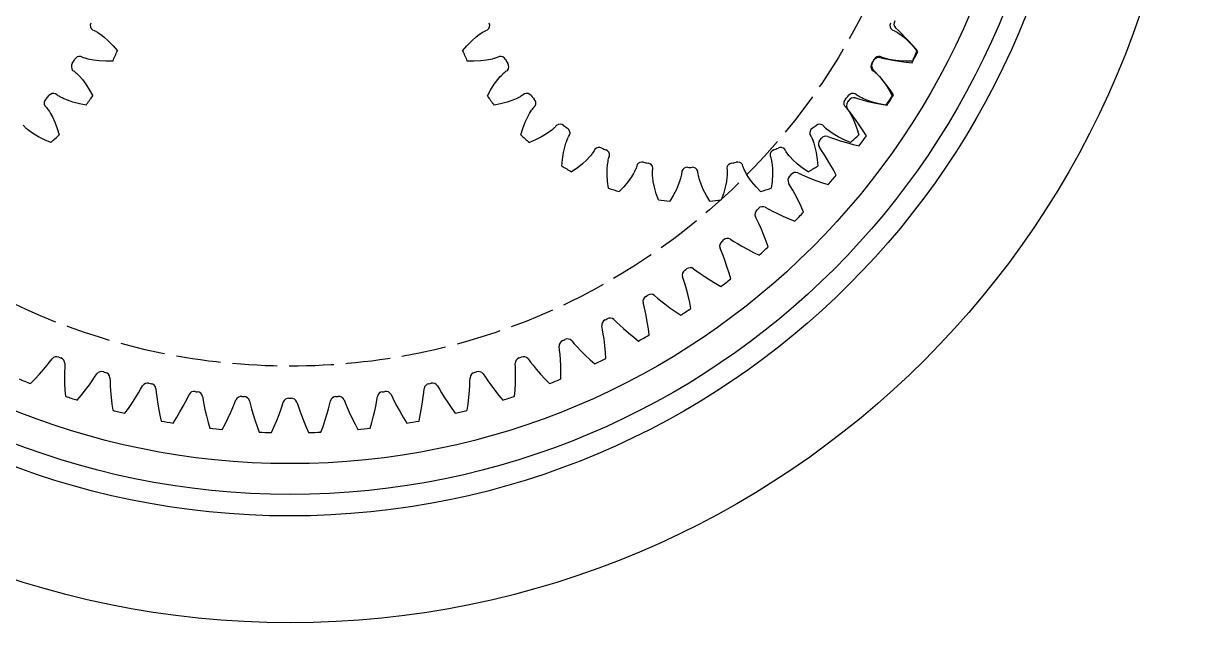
# Model space of a CAD drawing. Extents: x -49 to 4846, y -968 to 1090.
# Drawn here: x 4320.6 to 4547.6, y -967.9 to -851.1 of the extents above; entities that cross this region are included whole.
import ezdxf

# ---------------------------------------------------------------- set-up
doc = ezdxf.new("R2010")
doc.units = 0
doc.linetypes.add('DASHED', pattern=[11.05, 8.7, -2.35])
doc.linetypes.add('DOT', pattern=[2.2, 1.1, -1.1])
doc.layers.get('0').update_dxf_attribs({"linetype": 'CONTINUOUS'})
doc.layers.add('INVISIBLE', color=6, linetype='DOT')

msp = doc.modelspace()

# ---------------------------------------------------------------- linework, layer by layer
at = {"color": 1}
for p, q in [((4334.095788, -852.36122), (4334.422299, -852.483445)), ((4334.422299, -852.483445), (4334.525616, -852.530308)), ((4334.525616, -852.530308), (4334.733431, -852.635494)), ((4334.733431, -852.635494), (4334.742515, -852.640361)), ((4334.742515, -852.640361), (4334.931702, -852.74609)), ((4334.931702, -852.74609), (4335.021195, -852.798794)), ((4335.021195, -852.798794), (4335.126206, -852.862664)), ((4335.126206, -852.862664), (4335.322625, -852.987632)), ((4335.322625, -852.987632), (4335.384915, -853.028687)), ((4335.384915, -853.028687), (4335.715577, -853.257376)), ((4335.715574, -853.257374), (4336.318623, -853.720882)), ((4408.896832, -853.720882), (4409.499879, -853.257376)), ((4409.499879, -853.257375), (4409.762771, -853.074101)), ((4409.762771, -853.074101), (4410.08134, -852.867559)), ((4410.08134, -852.867559), (4410.089247, -852.862665)), ((4410.089247, -852.862665), (4410.283757, -852.746087)), ((4410.283757, -852.746087), (4410.34796, -852.709308)), ((4410.34796, -852.709308), (4410.560415, -852.594375)), ((4410.560415, -852.594375), (4410.716423, -852.51783)), ((4410.716423, -852.51783), (4410.793163, -852.483442)), ((4410.793156, -852.483445), (4411.119667, -852.36122)), ((4489.980361, -852.36122), (4490.306871, -852.483445)), ((4490.306871, -852.483445), (4490.410189, -852.530308)), ((4490.410189, -852.530308), (4490.618004, -852.635494)), ((4490.618004, -852.635494), (4490.627088, -852.640361)), ((4490.627088, -852.640361), (4490.816275, -852.74609)), ((4491.220145, -852.485102), (4490.657768, -851.95672)), ((4490.816275, -852.74609), (4490.905768, -852.798794)), ((4490.905768, -852.798794), (4491.010779, -852.862664)), ((4491.010779, -852.862664), (4491.207197, -852.987632)), ((4491.207197, -852.987632), (4491.269488, -853.028687)), ((4491.809436, -853.061875), (4491.220145, -852.485102)), ((4491.269488, -853.028687), (4491.60015, -853.257376)), ((4491.600146, -853.257374), (4492.203196, -853.720882)), ((4492.486115, -853.753223), (4491.809434, -853.061873)), ((4336.318623, -853.720882), (4337.167435, -854.467415)), ((4337.167435, -854.467415), (4338.118124, -855.434244)), ((4338.118124, -855.434244), (4338.956198, -856.405821)), ((4406.259257, -856.40582), (4407.097331, -855.434244)), ((4407.097331, -855.434244), (4408.04802, -854.467415)), ((4408.04802, -854.467415), (4408.896832, -853.720882)), ((4492.203196, -853.720882), (4493.052008, -854.467415)), ((4493.350816, -854.681981), (4492.486115, -853.753223)), ((4493.052008, -854.467415), (4494.002697, -855.434244)), ((4494.25291, -855.705829), (4493.350816, -854.681981)), ((4494.002697, -855.434244), (4494.840771, -856.405821)), ((4495.015795, -856.616422), (4494.25291, -855.705829)), ((4332.108687, -857.679902), (4331.799378, -857.519042)), ((4332.185585, -857.713918), (4332.10868, -857.679899)), ((4332.346858, -857.778636), (4332.185585, -857.713918)), ((4332.574431, -857.859615), (4332.346858, -857.778636)), ((4332.644723, -857.882717), (4332.574431, -857.859615)), ((4332.861509, -857.949261), (4332.644723, -857.882717)), ((4332.870438, -857.951862), (4332.861509, -857.949261)), ((4333.237092, -858.050402), (4332.870438, -857.951862)), ((4333.549201, -858.123133), (4333.237092, -858.050402)), ((4412.057458, -858.030428), (4411.666252, -858.123134)), ((4412.129649, -858.011608), (4412.057458, -858.030428)), ((4412.353947, -857.94926), (4412.129649, -858.011608)), ((4412.471678, -857.913959), (4412.353947, -857.94926)), ((4412.570728, -857.882719), (4412.471678, -857.913959)), ((4412.77589, -857.812872), (4412.570728, -857.882719)), ((4412.785585, -857.809377), (4412.77589, -857.812872)), ((4413.002809, -857.725324), (4412.785585, -857.809377)), ((4413.106768, -857.679902), (4413.002809, -857.725324)), ((4413.416077, -857.519042), (4413.106768, -857.679902)), ((4487.584169, -857.737308), (4488.3367, -857.908072)), ((4487.99326, -857.679902), (4487.683951, -857.519042)), ((4488.070157, -857.713918), (4487.993253, -857.679899)), ((4488.231431, -857.778636), (4488.070157, -857.713918)), ((4488.459003, -857.859615), (4488.231431, -857.778636)), ((4488.3367, -857.908072), (4489.144394, -858.074089)), ((4488.529296, -857.882717), (4488.459003, -857.859615)), ((4488.746082, -857.949261), (4488.529296, -857.882717)), ((4488.75501, -857.951862), (4488.746082, -857.949261)), ((4489.121665, -858.050402), (4488.75501, -857.951862)), ((4489.433773, -858.123133), (4489.121665, -858.050402)), ((4330.226615, -860.243147), (4330.520579, -860.430586)), ((4334.297171, -858.261138), (4333.549201, -858.123134)), ((4335.419919, -858.392401), (4334.297171, -858.261138)), ((4336.774548, -858.451965), (4335.419919, -858.392401)), ((4338.05735, -858.424664), (4336.774548, -858.451965)), ((4408.440907, -858.451965), (4407.158104, -858.424664)), ((4409.795536, -858.392401), (4408.440907, -858.451965)), ((4410.918284, -858.261138), (4409.795536, -858.392401)), ((4411.666257, -858.123133), (4410.918284, -858.261138)), ((4414.694876, -860.430586), (4414.988839, -860.243147)), ((4486.111188, -860.243147), (4486.405152, -860.430586)), ((4486.774473, -860.613929), (4486.250325, -860.047605)), ((4489.144392, -858.074089), (4490.095946, -858.248485)), ((4490.181743, -858.261138), (4489.433774, -858.123134)), ((4490.095946, -858.248485), (4491.349421, -858.445995)), ((4491.304491, -858.392401), (4490.181743, -858.261138)), ((4492.659121, -858.451965), (4491.304491, -858.392401)), ((4491.349421, -858.445995), (4492.702705, -858.62134)), ((4493.941923, -858.424664), (4492.659121, -858.451965)), ((4492.702705, -858.62134), (4493.884221, -858.744604)), ((4330.520579, -860.430586), (4330.611895, -860.497906)), ((4330.611895, -860.497906), (4330.793299, -860.644001)), ((4330.793299, -860.644001), (4330.801173, -860.65065)), ((4330.801173, -860.65065), (4330.964243, -860.793402)), ((4330.964243, -860.793402), (4331.040823, -860.863562)), ((4331.040823, -860.863562), (4331.13026, -860.947868)), ((4331.13026, -860.947868), (4331.296404, -861.110943)), ((4331.296404, -861.110943), (4331.348798, -861.164052)), ((4331.348798, -861.164052), (4331.624687, -861.456493)), ((4331.624684, -861.45649), (4332.118186, -862.03525)), ((4332.118186, -862.03525), (4332.793237, -862.941947)), ((4412.422218, -862.941947), (4413.097269, -862.03525)), ((4413.097269, -862.03525), (4413.590769, -861.456492)), ((4413.590769, -861.456492), (4413.809811, -861.222564)), ((4413.809811, -861.222564), (4414.078477, -860.954301)), ((4414.078477, -860.954301), (4414.085194, -860.94787)), ((4414.085194, -860.94787), (4414.251215, -860.793399)), ((4414.251215, -860.793399), (4414.306368, -860.744075)), ((4414.306368, -860.744075), (4414.490284, -860.587481)), ((4414.490284, -860.587481), (4414.626968, -860.480173)), ((4414.626968, -860.480173), (4414.694882, -860.430582)), ((4486.405152, -860.430586), (4486.496468, -860.497906)), ((4486.496468, -860.497906), (4486.677872, -860.644001)), ((4486.677872, -860.644001), (4486.685746, -860.65065)), ((4486.685746, -860.65065), (4486.848816, -860.793402)), ((4487.322095, -861.230404), (4486.774473, -860.613929)), ((4486.848816, -860.793402), (4486.925396, -860.863562)), ((4486.925396, -860.863562), (4487.014833, -860.947868)), ((4487.014833, -860.947868), (4487.180977, -861.110943)), ((4487.180977, -861.110943), (4487.233371, -861.164052)), ((4487.233371, -861.164052), (4487.509259, -861.456493)), ((4487.9489, -861.967271), (4487.322094, -861.230402)), ((4487.509257, -861.45649), (4488.002759, -862.03525)), ((4488.746707, -862.954085), (4487.9489, -861.967271)), ((4488.002759, -862.03525), (4488.67781, -862.941947)), ((4327.177121, -865.032461), (4326.908016, -864.810807)), ((4332.793237, -862.941947), (4333.522136, -864.085309)), ((4333.522136, -864.085309), (4334.139894, -865.209899)), ((4411.075561, -865.209898), (4411.693319, -864.085309)), ((4411.693319, -864.085309), (4412.422218, -862.941947)), ((4418.307439, -864.810807), (4418.038334, -865.032461)), ((4483.061694, -865.032461), (4482.792589, -864.810807)), ((4488.67781, -862.941947), (4489.406709, -864.085309)), ((4489.575184, -864.038366), (4488.746707, -862.954085)), ((4489.406709, -864.085309), (4490.024467, -865.209899)), ((4490.272691, -864.999957), (4489.575184, -864.038366)), ((4327.245266, -865.081722), (4327.177115, -865.032456)), ((4327.38956, -865.178556), (4327.245266, -865.081722)), ((4327.595323, -865.305081), (4327.38956, -865.178556)), ((4327.659276, -865.342292), (4327.595323, -865.305081)), ((4327.85749, -865.452454), (4327.659276, -865.342292)), ((4327.865682, -865.456854), (4327.85749, -865.452454)), ((4328.203837, -865.629473), (4327.865682, -865.456854)), ((4328.494003, -865.765506), (4328.203837, -865.629473)), ((4329.196935, -866.056007), (4328.494003, -865.765507)), ((4330.267858, -866.417834), (4329.196935, -866.056007)), ((4331.580501, -866.75774), (4330.267858, -866.417834)), ((4332.840947, -866.997745), (4331.580501, -866.75774)), ((4413.634954, -866.75774), (4412.374507, -866.997745)), ((4414.947597, -866.417834), (4413.634954, -866.75774)), ((4416.01852, -866.056007), (4414.947597, -866.417834)), ((4416.721454, -865.765505), (4416.01852, -866.056007)), ((4417.084833, -865.59349), (4416.72145, -865.765507)), ((4417.151532, -865.560073), (4417.084833, -865.59349)), ((4417.357967, -865.452453), (4417.151532, -865.560073)), ((4417.465785, -865.393446), (4417.357967, -865.452453)), ((4417.556175, -865.342295), (4417.465785, -865.393446)), ((4417.742332, -865.231318), (4417.556175, -865.342295)), ((4417.751089, -865.225884), (4417.742332, -865.231318)), ((4417.946091, -865.098505), (4417.751089, -865.225884)), ((4418.038334, -865.032461), (4417.946091, -865.098505)), ((4482.780979, -865.599708), (4483.519764, -865.82255)), ((4483.129839, -865.081722), (4483.061688, -865.032456)), ((4483.274132, -865.178556), (4483.129839, -865.081722)), ((4483.479895, -865.305081), (4483.274132, -865.178556)), ((4483.543848, -865.342292), (4483.479895, -865.305081)), ((4483.519764, -865.82255), (4484.313911, -866.044505)), ((4483.742062, -865.452454), (4483.543848, -865.342292)), ((4483.750255, -865.456854), (4483.742062, -865.452454)), ((4484.088409, -865.629473), (4483.750255, -865.456854)), ((4484.378576, -865.765506), (4484.088409, -865.629473)), ((4484.313909, -866.044505), (4485.250979, -866.284853)), ((4485.081508, -866.056007), (4484.378576, -865.765507)), ((4486.15243, -866.417834), (4485.081508, -866.056007)), ((4485.250979, -866.284853), (4486.487624, -866.56932)), ((4487.465074, -866.75774), (4486.15243, -866.417834)), ((4486.487624, -866.56932), (4487.82538, -866.838638)), ((4488.725519, -866.997745), (4487.465074, -866.75774)), ((4487.82538, -866.838638), (4488.995419, -867.04402)), ((4324.803249, -867.148388), (4325.051817, -867.39285)), ((4325.051817, -867.39285), (4325.127142, -867.477684)), ((4325.127142, -867.477684), (4325.274207, -867.658303)), ((4325.274207, -867.658303), (4325.280526, -867.666444)), ((4325.280526, -867.666444), (4325.410353, -867.83998)), ((4325.410353, -867.83998), (4325.470672, -867.924529)), ((4325.470672, -867.924529), (4325.540627, -868.025588)), ((4325.540627, -868.025588), (4325.669235, -868.219643)), ((4325.669235, -868.219643), (4325.709442, -868.282484)), ((4325.709442, -868.282484), (4325.9185, -868.625895)), ((4325.918498, -868.625891), (4326.280885, -869.29461)), ((4326.280885, -869.29461), (4326.752671, -870.321844)), ((4418.462784, -870.321844), (4418.93457, -869.29461)), ((4418.93457, -869.29461), (4419.296956, -868.625894)), ((4419.296956, -868.625893), (4419.462575, -868.351536)), ((4419.462575, -868.351536), (4419.669595, -868.033277)), ((4419.669595, -868.033277), (4419.674827, -868.02559)), ((4419.674827, -868.02559), (4419.805105, -867.839977)), ((4419.805105, -867.839977), (4419.848797, -867.780264)), ((4419.848797, -867.780264), (4419.996137, -867.588853)), ((4419.996137, -867.588853), (4420.107524, -867.455472)), ((4420.107524, -867.455472), (4420.163642, -867.392844)), ((4420.163638, -867.39285), (4420.412206, -867.148388)), ((4480.687821, -867.148388), (4480.93639, -867.39285)), ((4480.93639, -867.39285), (4481.011715, -867.477684)), ((4481.011715, -867.477684), (4481.158779, -867.658303)), ((4481.158779, -867.658303), (4481.165099, -867.666444)), ((4481.165099, -867.666444), (4481.294926, -867.83998)), ((4481.772592, -868.412841), (4481.289225, -867.811333)), ((4481.294926, -867.83998), (4481.355245, -867.924529)), ((4481.355245, -867.924529), (4481.425199, -868.025588)), ((4481.425199, -868.025588), (4481.553808, -868.219643)), ((4481.553808, -868.219643), (4481.594014, -868.282484)), ((4481.594014, -868.282484), (4481.803073, -868.625895)), ((4482.275877, -869.066014), (4481.772592, -868.412841)), ((4481.80307, -868.625891), (4482.165457, -869.29461)), ((4482.165457, -869.29461), (4482.637244, -870.321844)), ((4482.849754, -869.84481), (4482.275876, -869.066012)), ((4320.824639, -871.199019), (4320.607499, -870.926258)), ((4320.881052, -871.261371), (4320.824634, -871.199013)), ((4321.00206, -871.38609), (4320.881052, -871.261371)), ((4321.177021, -871.55263), (4321.00206, -871.38609)), ((4321.231839, -871.602325), (4321.177021, -871.55263)), ((4321.402818, -871.75129), (4321.231839, -871.602325)), ((4326.752671, -870.321844), (4327.227924, -871.591767)), ((4327.227924, -871.591767), (4327.598367, -872.820221)), ((4417.617088, -872.82022), (4417.987531, -871.591767)), ((4417.987531, -871.591767), (4418.462784, -870.321844)), ((4423.905832, -871.671155), (4423.812639, -871.751289)), ((4423.983612, -871.602328), (4423.905832, -871.671155)), ((4424.142628, -871.455073), (4423.983612, -871.602328)), ((4424.150064, -871.447937), (4424.142628, -871.455073)), ((4424.31432, -871.282798), (4424.150064, -871.447937)), ((4424.390816, -871.199019), (4424.31432, -871.282798)), ((4424.607956, -870.926258), (4424.390816, -871.199019)), ((4476.709211, -871.199019), (4476.492072, -870.926258)), ((4476.765625, -871.261371), (4476.709206, -871.199013)), ((4476.886633, -871.38609), (4476.765625, -871.261371)), ((4477.061593, -871.55263), (4476.886633, -871.38609)), ((4477.116412, -871.602325), (4477.061593, -871.55263)), ((4477.287391, -871.75129), (4477.116412, -871.602325)), ((4482.637244, -870.321844), (4483.112496, -871.591767)), ((4483.576781, -870.884872), (4482.849754, -869.84481)), ((4483.112496, -871.591767), (4483.48294, -872.820221)), ((4484.327604, -872.024304), (4483.576781, -870.884872)), ((4321.409916, -871.757298), (4321.402818, -871.75129)), ((4321.704792, -871.996451), (4321.409916, -871.757298)), ((4321.960335, -872.18984), (4321.704792, -871.996451)), ((4322.587508, -872.620141), (4321.960335, -872.189841)), ((4323.5598, -873.196718), (4322.587508, -872.620141)), ((4324.773088, -873.80211), (4323.5598, -873.196718)), ((4325.956091, -874.298932), (4324.773088, -873.80211)), ((4420.442367, -873.80211), (4419.259363, -874.298933)), ((4421.655655, -873.196718), (4420.442367, -873.80211)), ((4422.627947, -872.620141), (4421.655655, -873.196718)), ((4423.255122, -872.189839), (4422.627947, -872.620141)), ((4423.574796, -871.946032), (4423.255119, -872.189842)), ((4423.63309, -871.899477), (4423.574796, -871.946032)), ((4423.812639, -871.751289), (4423.63309, -871.899477)), ((4426.474009, -874.149448), (4426.610335, -873.795102)), ((4426.610335, -873.795102), (4426.613855, -873.786494)), ((4426.613855, -873.786494), (4426.702694, -873.577851)), ((4426.702694, -873.577851), (4426.733017, -873.510359)), ((4426.733017, -873.510359), (4426.83734, -873.292498)), ((4426.83734, -873.292498), (4426.918562, -873.138872)), ((4426.918562, -873.138872), (4426.960433, -873.065945)), ((4426.960429, -873.065952), (4427.15274, -872.775152)), ((4473.947288, -872.775152), (4474.139598, -873.065952)), ((4474.139598, -873.065952), (4474.195639, -873.164593)), ((4474.195639, -873.164593), (4474.301937, -873.371841)), ((4474.301937, -873.371841), (4474.306426, -873.381118)), ((4474.306426, -873.381118), (4474.397335, -873.577855)), ((4474.397335, -873.577855), (4474.438758, -873.673097)), ((4474.438758, -873.673097), (4474.486172, -873.786493)), ((4474.486172, -873.786493), (4474.571624, -874.003046)), ((4477.294489, -871.757298), (4477.287391, -871.75129)), ((4477.589365, -871.996451), (4477.294489, -871.757298)), ((4477.441036, -873.107903), (4478.162477, -873.381737)), ((4477.844907, -872.18984), (4477.589365, -871.996451)), ((4478.472081, -872.620141), (4477.844908, -872.189841)), ((4478.162477, -873.381737), (4478.939206, -873.658548)), ((4479.444373, -873.196718), (4478.472081, -872.620141)), ((4478.939204, -873.658547), (4479.857226, -873.963677)), ((4480.657661, -873.80211), (4479.444373, -873.196718)), ((4481.840663, -874.298932), (4480.657661, -873.80211)), ((4484.956335, -873.032208), (4484.327604, -872.024304)), ((4425.905716, -876.284568), (4426.153618, -875.181691)), ((4426.153618, -875.181691), (4426.369051, -874.452244)), ((4426.369051, -874.452244), (4426.474009, -874.149448)), ((4431.697053, -876.212127), (4431.572128, -876.389225)), ((4431.702843, -876.203601), (4431.697053, -876.212127)), ((4431.829175, -876.00792), (4431.702843, -876.203601)), ((4431.886581, -875.910067), (4431.829175, -876.00792)), ((4432.042266, -875.598121), (4431.886581, -875.910067)), ((4469.213446, -875.910067), (4469.057762, -875.598121)), ((4469.255664, -875.982786), (4469.213443, -875.91006)), ((4469.348096, -876.129938), (4469.255664, -875.982786)), ((4469.484608, -876.329215), (4469.348096, -876.129938)), ((4474.571624, -874.003046), (4474.597886, -874.072873)), ((4474.597886, -874.072873), (4474.730977, -874.452245)), ((4474.730976, -874.452241), (4474.946409, -875.181691)), ((4474.946409, -875.181691), (4475.194312, -876.284568)), ((4476.238871, -875.843841), (4475.798641, -875.210081)), ((4476.695367, -876.530531), (4476.238871, -875.843841)), ((4479.857226, -873.963677), (4481.071015, -874.333715)), ((4481.071015, -874.333715), (4482.386725, -874.695694)), ((4482.386725, -874.695694), (4483.539587, -874.982194)), ((4425.597942, -878.904178), (4425.70488, -877.62555)), ((4425.70488, -877.62555), (4425.905716, -876.284568)), ((4429.626535, -878.432784), (4428.565628, -879.277203)), ((4430.457703, -877.666655), (4429.626535, -878.432784)), ((4430.981708, -877.11536), (4430.457703, -877.666655)), ((4431.243706, -876.810417), (4430.981705, -877.115363)), ((4431.291047, -876.752759), (4431.243706, -876.810417)), ((4431.435861, -876.570479), (4431.291047, -876.752759)), ((4431.510358, -876.472719), (4431.435861, -876.570479)), ((4431.572128, -876.389225), (4431.510358, -876.472719)), ((4434.49797, -878.680903), (4434.53768, -878.362902)), ((4434.53768, -878.362902), (4434.597354, -877.987956)), ((4434.597354, -877.987956), (4434.599008, -877.978804)), ((4434.599008, -877.978804), (4434.642526, -877.75625)), ((4434.642526, -877.75625), (4434.658154, -877.683928)), ((4434.658154, -877.683928), (4434.714902, -877.449137)), ((4434.714902, -877.449137), (4434.762408, -877.281982)), ((4434.762408, -877.281982), (4434.788202, -877.201943)), ((4434.788199, -877.20195), (4434.915847, -876.877522)), ((4466.184181, -876.877522), (4466.311828, -877.20195)), ((4466.311828, -877.20195), (4466.346135, -877.310088)), ((4466.346135, -877.310088), (4466.407022, -877.534908)), ((4466.407022, -877.534908), (4466.409483, -877.544915)), ((4466.409483, -877.544915), (4466.457503, -877.756254)), ((4466.457503, -877.756254), (4466.478218, -877.858027)), ((4466.478218, -877.858027), (4466.50102, -877.978802)), ((4466.50102, -877.978802), (4466.53958, -878.20839)), ((4466.53958, -878.20839), (4466.550751, -878.282152)), ((4466.550751, -878.282152), (4466.602057, -878.680905)), ((4469.527897, -876.389222), (4469.484608, -876.329215)), ((4469.664167, -876.57048), (4469.527897, -876.389222)), ((4469.669862, -876.577833), (4469.664167, -876.57048)), ((4469.908571, -876.873067), (4469.669862, -876.577833)), ((4470.118321, -877.115361), (4469.908571, -876.873067)), ((4470.642325, -877.666655), (4470.118322, -877.115362)), ((4471.473493, -878.432784), (4470.642325, -877.666655)), ((4472.5344, -879.277203), (4471.473493, -878.432784)), ((4475.194312, -876.284568), (4475.395147, -877.62555)), ((4475.395147, -877.62555), (4475.502086, -878.90418)), ((4477.21352, -877.347461), (4476.695366, -876.530529)), ((4477.866225, -878.435705), (4477.21352, -877.347461)), ((4478.535736, -879.624736), (4477.866225, -878.435705)), ((4428.565628, -879.277203), (4427.511771, -880.009129)), ((4434.425722, -880.569519), (4434.438906, -879.439201)), ((4434.508081, -881.922954), (4434.425722, -880.569519)), ((4434.438906, -879.439201), (4434.49797, -878.680903)), ((4439.563522, -880.326798), (4439.165589, -880.974993)), ((4439.756394, -879.974047), (4439.56352, -880.326802)), ((4439.790713, -879.907806), (4439.756394, -879.974047)), ((4439.894465, -879.699401), (4439.790713, -879.907806)), ((4439.947008, -879.588289), (4439.894465, -879.699401)), ((4439.990069, -879.493777), (4439.947008, -879.588289)), ((4440.075443, -879.294575), (4439.990069, -879.493777)), ((4440.079333, -879.285031), (4440.075443, -879.294575)), ((4440.162221, -879.06736), (4440.079333, -879.285031)), ((4440.198028, -878.95971), (4440.162221, -879.06736)), ((4440.285453, -878.622213), (4440.198028, -878.95971)), ((4443.277592, -880.192556), (4443.277841, -880.118566)), ((4443.281296, -880.419296), (4443.277592, -880.192556)), ((4443.277841, -880.118566), (4443.284533, -879.877107)), ((4443.281581, -880.428591), (4443.281296, -880.419296)), ((4443.301166, -880.807751), (4443.281581, -880.428591)), ((4443.284533, -879.877107), (4443.296248, -879.703728)), ((4443.296248, -879.703728), (4443.304837, -879.620075)), ((4443.304836, -879.620083), (4443.362242, -879.276204)), ((4448.911622, -880.567699), (4448.86953, -880.780297)), ((4448.913443, -880.557555), (4448.911622, -880.567699)), ((4448.949263, -880.327407), (4448.913443, -880.557555)), ((4448.961906, -880.214665), (4448.949263, -880.327407)), ((4448.977251, -879.866365), (4448.961906, -880.214665)), ((4452.138122, -880.214665), (4452.122777, -879.866365)), ((4452.147112, -880.298268), (4452.138121, -880.214657)), ((4452.171701, -880.470294), (4452.147112, -880.298268)), ((4452.215357, -880.707867), (4452.171701, -880.470294)), ((4452.230497, -880.780293), (4452.215357, -880.707867)), ((4457.737786, -879.276204), (4457.795192, -879.620083)), ((4457.804307, -880.726354), (4457.771586, -881.127061)), ((4457.795192, -879.620083), (4457.806266, -879.73299)), ((4457.808716, -880.651881), (4457.804307, -880.726354)), ((4457.806266, -879.73299), (4457.819079, -879.965556)), ((4457.818732, -880.419294), (4457.808716, -880.651881)), ((4457.821539, -880.296417), (4457.818732, -880.419294)), ((4457.819079, -879.965556), (4457.819406, -879.975857)), ((4457.819406, -879.975857), (4457.822436, -880.192561)), ((4457.822436, -880.192561), (4457.821539, -880.296417)), ((4460.902, -878.95971), (4460.814575, -878.622213)), ((4460.928176, -879.039617), (4460.901998, -878.959703)), ((4460.987994, -879.202772), (4460.928176, -879.039617)), ((4461.08009, -879.426077), (4460.987994, -879.202772)), ((4461.109957, -879.493772), (4461.08009, -879.426077)), ((4461.205564, -879.699402), (4461.109957, -879.493772)), ((4461.209605, -879.707778), (4461.205564, -879.699402)), ((4461.381715, -880.046192), (4461.209605, -879.707778)), ((4461.536506, -880.3268), (4461.381715, -880.046192)), ((4461.934439, -880.974993), (4461.536507, -880.326801)), ((4466.674306, -880.569519), (4466.591947, -881.922954)), ((4466.602057, -878.680901), (4466.661122, -879.439201)), ((4466.661122, -879.439201), (4466.674306, -880.569519)), ((4471.590356, -880.225312), (4472.290937, -880.548805)), ((4472.290937, -880.548805), (4473.046465, -880.879123)), ((4473.588256, -880.009129), (4472.5344, -879.277203)), ((4479.092628, -880.674042), (4478.535736, -879.624736)), ((4434.669321, -883.195875), (4434.508081, -881.922954)), ((4437.649712, -882.943732), (4436.771061, -883.878773)), ((4438.511871, -881.89719), (4437.649712, -882.943732)), ((4439.165589, -880.974993), (4438.511871, -881.89719)), ((4443.328441, -881.127059), (4443.301166, -880.807751)), ((4443.428326, -881.881066), (4443.328441, -881.127059)), ((4443.650436, -882.989425), (4443.428326, -881.881066)), ((4444.012391, -884.296161), (4443.650436, -882.989425)), ((4448.371029, -882.400565), (4447.923332, -883.438525)), ((4448.625499, -881.6838), (4448.371029, -882.400565)), ((4448.740815, -881.298656), (4448.625498, -881.683804)), ((4448.760612, -881.226728), (4448.740815, -881.298656)), ((4448.818766, -881.001305), (4448.760612, -881.226728)), ((4448.84706, -880.881697), (4448.818766, -881.001305)), ((4448.86953, -880.780297), (4448.84706, -880.881697)), ((4452.281262, -881.001307), (4452.230497, -880.780293)), ((4452.283473, -881.01034), (4452.281262, -881.001307)), ((4452.381462, -881.377142), (4452.283473, -881.01034)), ((4452.474529, -881.683802), (4452.381462, -881.377142)), ((4452.728999, -882.400565), (4452.474529, -881.683802)), ((4453.176696, -883.438525), (4452.728999, -882.400565)), ((4457.449591, -882.989425), (4457.087637, -884.296161)), ((4457.671701, -881.881066), (4457.449591, -882.989425)), ((4457.771587, -881.127056), (4457.671701, -881.881066)), ((4462.588157, -881.89719), (4461.934439, -880.974993)), ((4463.450316, -882.943732), (4462.588157, -881.89719)), ((4464.328966, -883.878772), (4463.450316, -882.943732)), ((4466.591947, -881.922954), (4466.430706, -883.195876)), ((4470.20027, -882.870727), (4469.805321, -882.207802)), ((4470.607753, -883.587588), (4470.20027, -882.870727)), ((4473.046463, -880.879122), (4473.940964, -881.247547)), ((4473.940964, -881.247547), (4475.125984, -881.701353)), ((4475.125984, -881.701353), (4476.413239, -882.15423)), ((4476.413239, -882.15423), (4477.543307, -882.520451)), ((4444.434763, -885.507742), (4444.012391, -884.296161)), ((4447.297602, -884.641451), (4446.632557, -885.73874)), ((4447.923332, -883.438525), (4447.297602, -884.641451)), ((4453.802426, -884.641451), (4453.176696, -883.438525)), ((4454.46747, -885.738739), (4453.802426, -884.641451)), ((4457.087637, -884.296161), (4456.665264, -885.507743)), ((4471.067657, -884.438673), (4470.607752, -883.587585)), ((4471.64286, -885.569796), (4471.067657, -884.438673)), ((4465.257442, -886.917261), (4465.933751, -887.288836)), ((4465.933751, -887.288836), (4466.664397, -887.671053)), ((4472.227798, -886.802633), (4471.64286, -885.569796)), ((4472.710137, -887.88823), (4472.227798, -886.802633)), ((4463.686207, -889.459264), (4463.338464, -888.770404)), ((4464.042692, -890.202803), (4463.686207, -889.459264)), ((4466.664394, -887.671052), (4467.531017, -888.100976)), ((4467.531017, -888.100976), (4468.681494, -888.636339)), ((4468.681494, -888.636339), (4469.934022, -889.177907)), ((4469.934022, -889.177907), (4471.035791, -889.622066)), ((4464.442107, -891.083896), (4464.042691, -890.202801)), ((4464.937006, -892.252388), (4464.442107, -891.083896)), ((4458.473148, -893.151147), (4459.12189, -893.568993)), ((4459.12189, -893.568993), (4459.824093, -894.001246)), ((4459.824091, -894.001245), (4460.658612, -894.490574)), ((4465.43452, -893.523025), (4464.937006, -892.252388)), ((4465.839957, -894.639624), (4465.43452, -893.523025)), ((4456.72842, -895.577354), (4456.429575, -894.865914)), ((4457.032169, -896.343949), (4456.72842, -895.577354)), ((4457.369149, -897.250758), (4457.032168, -896.343947)), ((4460.658612, -894.490574), (4461.768942, -895.104887)), ((4461.768942, -895.104887), (4462.980641, -895.732508)), ((4462.980641, -895.732508), (4464.048744, -896.25244)), ((4451.270526, -898.896599), (4451.88854, -899.358681)), ((4457.781333, -898.450925), (4457.369149, -897.250758)), ((4458.189, -899.753172), (4457.781333, -898.450925)), ((4449.360804, -901.19519), (4449.112316, -900.464637)), ((4451.88854, -899.358681), (4452.558881, -899.838865)), ((4452.558879, -899.838864), (4453.357233, -900.385214)), ((4453.357233, -900.385214), (4454.422006, -901.075483)), ((4454.422006, -901.075483), (4455.586973, -901.786099)), ((4458.51556, -900.895333), (4458.189, -899.753172)), ((4449.610339, -901.981106), (4449.360804, -901.19519)), ((4449.883243, -902.909212), (4449.610338, -901.981104)), ((4450.210703, -904.135209), (4449.883243, -902.909212)), ((4455.586973, -901.786099), (4456.616205, -902.379272)), ((4441.619256, -906.285402), (4441.422333, -905.539295)), ((4443.684667, -904.125626), (4444.268943, -904.629693)), ((4444.268943, -904.629693), (4444.904154, -905.155468)), ((4444.904153, -905.155466), (4445.662451, -905.756176)), ((4450.526537, -905.462721), (4450.210703, -904.135209)), ((4450.772627, -906.624879), (4450.526537, -905.462721)), ((4441.81336, -907.08681), (4441.619256, -906.285402)), ((4442.020857, -908.031692), (4441.813359, -907.086808)), ((4445.662451, -905.756176), (4446.676479, -906.519038)), ((4446.676479, -906.519038), (4447.789038, -907.309187)), ((4447.789038, -907.309187), (4448.774385, -907.972711)), ((4433.54149, -910.823192), (4433.397093, -910.065165)), ((4435.752528, -908.812752), (4436.300219, -909.356349)), ((4436.300219, -909.356349), (4436.897207, -909.925152)), ((4436.897205, -909.925151), (4437.611753, -910.577294)), ((4442.261999, -909.277545), (4442.020857, -908.031692)), ((4442.484461, -910.623855), (4442.261999, -909.277545)), ((4433.679218, -911.636188), (4433.54149, -910.823192)), ((4433.820298, -912.593242), (4433.679217, -911.636185)), ((4437.611753, -910.577294), (4438.570096, -911.409032)), ((4438.570096, -911.409032), (4439.624827, -912.274865)), ((4439.624827, -912.274865), (4440.561489, -913.005507)), ((4442.648884, -911.800349), (4442.484461, -910.623855)), ((4425.166861, -914.786451), (4425.075693, -914.020198)), ((4425.247542, -915.607074), (4425.166861, -914.786451)), ((4427.512755, -912.935143), (4428.021192, -913.51562)), ((4428.021192, -913.51562), (4428.577048, -914.124682)), ((4428.577046, -914.124681), (4429.244362, -914.825079)), ((4433.973946, -913.852881), (4433.820298, -912.593242)), ((4434.101952, -915.21143), (4433.973946, -913.852881)), ((4325.743259, -917.087245), (4326.209962, -916.472718)), ((4419.005489, -916.472714), (4419.472195, -917.087244)), ((4425.321517, -916.571639), (4425.247541, -915.607071)), ((4425.386923, -917.838927), (4425.321517, -916.571639)), ((4429.244362, -914.825079), (4430.142352, -915.721642)), ((4430.142352, -915.721642), (4431.134116, -916.65894)), ((4431.134116, -916.65894), (4432.017529, -917.45314)), ((4434.183907, -916.396527), (4434.101952, -915.21143)), ((4323.78113, -919.43588), (4324.614414, -918.478835)), ((4324.614414, -918.478835), (4325.231245, -917.733595)), ((4325.231243, -917.733597), (4325.743259, -917.087245)), ((4328.656045, -918.980121), (4328.649534, -919.947502)), ((4328.679286, -918.155871), (4328.656045, -918.980123)), ((4328.71678, -917.38512), (4328.679286, -918.155871)), ((4416.536169, -918.155871), (4416.498674, -917.385126)), ((4416.55941, -918.980123), (4416.536169, -918.155871)), ((4416.565921, -919.947499), (4416.559409, -918.980121)), ((4419.472195, -917.087244), (4419.984212, -917.733597)), ((4419.98421, -917.733596), (4420.601043, -918.478838)), ((4420.601043, -918.478838), (4421.434304, -919.435857)), ((4425.41985, -919.203096), (4425.386923, -917.838927)), ((4425.418936, -920.391023), (4425.41985, -919.203096)), ((4322.031324, -921.293943), (4322.857185, -920.440054)), ((4322.857185, -920.440054), (4323.78113, -919.43588)), ((4328.649534, -919.947502), (4328.672689, -921.216232)), ((4328.672689, -921.216232), (4328.735003, -922.579405)), ((4332.727058, -922.533606), (4333.491552, -921.520765)), ((4333.491552, -921.520765), (4334.054894, -920.734313)), ((4334.054893, -920.734315), (4334.520574, -920.053821)), ((4334.520574, -920.053821), (4334.943273, -919.408236)), ((4337.507631, -920.143548), (4337.523993, -920.915037)), ((4337.523993, -920.915037), (4337.558306, -921.738903)), ((4407.657149, -921.738903), (4407.691462, -920.915037)), ((4407.691462, -920.915037), (4407.707823, -920.143554)), ((4410.272178, -919.408231), (4410.69488, -920.05382)), ((4410.69488, -920.05382), (4411.160562, -920.734315)), ((4411.160561, -920.734313), (4411.723905, -921.520768)), ((4411.723905, -921.520768), (4412.488378, -922.533582)), ((4416.480452, -922.579405), (4416.542765, -921.216263)), ((4416.542765, -921.216263), (4416.565921, -919.947499)), ((4421.434304, -919.435857), (4422.35827, -920.440054)), ((4422.35827, -920.440054), (4423.184131, -921.293943)), ((4328.735003, -922.579405), (4328.81878, -923.764375)), ((4331.111126, -924.509203), (4331.875411, -923.599785)), ((4331.875411, -923.599785), (4332.727058, -922.533606)), ((4337.558306, -921.7389), (4337.619291, -922.704379)), ((4337.619291, -922.704379), (4337.730892, -923.968403)), ((4342.559259, -923.936048), (4343.066369, -923.112215)), ((4343.066368, -923.112217), (4343.483446, -922.400896)), ((4343.483446, -922.400896), (4343.860082, -921.727397)), ((4346.469486, -922.282038), (4346.539624, -923.050506)), ((4346.539624, -923.050506), (4346.631323, -923.869971)), ((4346.631323, -923.869969), (4346.759509, -924.828842)), ((4352.588209, -924.117035), (4352.916946, -923.418905)), ((4355.558683, -923.790171), (4355.682256, -924.551875)), ((4389.533199, -924.551875), (4389.65677, -923.790177)), ((4392.298506, -923.4189), (4392.627246, -924.117035)), ((4398.455947, -924.828838), (4398.584132, -923.869969)), ((4398.584132, -923.869971), (4398.675831, -923.050507)), ((4398.675831, -923.050507), (4398.745968, -922.282044)), ((4401.35537, -921.727393), (4401.732008, -922.400895)), ((4401.732008, -922.400895), (4402.149087, -923.112217)), ((4402.149086, -923.112215), (4402.656198, -923.936051)), ((4407.48456, -923.968434), (4407.596164, -922.704376)), ((4407.596164, -922.704376), (4407.657149, -921.7389)), ((4412.488378, -922.533582), (4413.340044, -923.599785)), ((4413.340044, -923.599785), (4414.104329, -924.509203)), ((4416.396675, -923.764375), (4416.480452, -922.579405)), ((4337.730892, -923.968403), (4337.888144, -925.323909)), ((4337.888144, -925.323909), (4338.054376, -926.500148)), ((4340.393095, -927.083256), (4341.09208, -926.12274)), ((4341.09208, -926.12274), (4341.86728, -924.99975)), ((4341.86728, -924.99975), (4342.559259, -923.936048)), ((4346.759509, -924.828842), (4346.959011, -926.082002)), ((4346.959011, -926.082002), (4347.210435, -927.423236)), ((4351.157266, -926.822297), (4351.77336, -925.712916)), ((4351.77336, -925.712916), (4352.221767, -924.855715)), ((4352.221766, -924.855717), (4352.588209, -924.117035)), ((4355.682256, -924.551875), (4355.830895, -925.362947)), ((4355.830895, -925.362945), (4356.025656, -926.31054)), ((4361.088963, -926.842712), (4361.476483, -925.95632)), ((4361.476482, -925.956322), (4361.790504, -925.193878)), ((4361.790504, -925.193878), (4362.069742, -924.474516)), ((4364.730942, -924.660601), (4364.907347, -925.411828)), ((4364.907347, -925.411828), (4365.112202, -926.210557)), ((4370.785428, -926.40867), (4371.0455, -925.626178)), ((4371.0455, -925.626178), (4371.273877, -924.88909)), ((4373.941576, -924.889085), (4374.169954, -925.626177)), ((4374.169954, -925.626177), (4374.430027, -926.40867)), ((4380.103253, -926.210557), (4380.308107, -925.411829)), ((4380.308107, -925.411829), (4380.484511, -924.660606)), ((4383.145711, -924.474511), (4383.42495, -925.193877)), ((4383.42495, -925.193877), (4383.738973, -925.956322)), ((4383.738972, -925.95632), (4384.126493, -926.842715)), ((4389.1898, -926.310537), (4389.38456, -925.362945)), ((4389.38456, -925.362947), (4389.533199, -924.551875)), ((4392.627246, -924.117035), (4392.993689, -924.855717)), ((4392.993688, -924.855715), (4393.442097, -925.712919)), ((4393.442097, -925.712919), (4394.058174, -926.82227)), ((4398.00502, -927.423236), (4398.256439, -926.082032)), ((4398.256439, -926.082032), (4398.455947, -924.828838)), ((4402.656198, -923.936051), (4403.348158, -924.999725)), ((4403.348158, -924.999725), (4404.123375, -926.12274)), ((4404.123375, -926.12274), (4404.82236, -927.083256)), ((4407.161079, -926.500148), (4407.327311, -925.323909)), ((4407.327311, -925.323909), (4407.48456, -923.968434)), ((4347.210435, -927.423236), (4347.458313, -928.585015)), ((4349.83201, -929.003562), (4350.46229, -927.996626)), ((4350.46229, -927.996626), (4351.157266, -926.822297)), ((4356.025656, -926.31054), (4356.312088, -927.546731)), ((4356.312088, -927.546731), (4356.65646, -928.86716)), ((4359.940391, -929.212315), (4360.551757, -927.992367)), ((4360.551757, -927.992367), (4361.088963, -926.842712)), ((4365.112202, -926.210555), (4365.372589, -927.142256)), ((4365.372589, -927.142256), (4365.744556, -928.355455)), ((4365.744556, -928.355455), (4366.180197, -929.648645)), ((4370.004983, -928.504261), (4370.460685, -927.319933)), ((4370.460685, -927.319933), (4370.785429, -926.408668)), ((4374.430026, -926.408668), (4374.754771, -927.319936)), ((4374.754771, -927.319936), (4375.210461, -928.504232)), ((4379.035258, -929.648645), (4379.47089, -928.355484)), ((4379.47089, -928.355484), (4379.842867, -927.142252)), ((4379.842867, -927.142252), (4380.103253, -926.210554)), ((4384.126493, -926.842715), (4384.663685, -927.99234)), ((4384.663685, -927.99234), (4385.275064, -929.212315)), ((4388.558995, -928.86716), (4388.903359, -927.546761)), ((4388.903359, -927.546761), (4389.1898, -926.310537)), ((4394.058174, -926.82227), (4394.753165, -927.996626)), ((4394.753165, -927.996626), (4395.383445, -929.003562)), ((4397.757142, -928.585015), (4398.00502, -927.423236)), ((4356.65646, -928.86716), (4356.984775, -930.008817)), ((4359.381887, -930.260764), (4359.940391, -929.212315)), ((4366.180197, -929.648645), (4366.587351, -930.764619)), ((4368.996198, -930.848738), (4369.480206, -929.763883)), ((4369.480206, -929.763883), (4370.004983, -928.504261)), ((4375.210461, -928.504232), (4375.735249, -929.763883)), ((4375.735249, -929.763883), (4376.219257, -930.848738)), ((4378.628104, -930.764619), (4379.035258, -929.648645)), ((4385.275064, -929.212315), (4385.833568, -930.260764)), ((4388.23068, -930.008817), (4388.558995, -928.86716))]:
    msp.add_line(p, q, dxfattribs=at)
for radius in [175, 154.196077, 150, 144]:
    msp.add_circle((4372.607727, -792.895823), radius, dxfattribs=at)
for centre, radius, start, end in [((4334.800936, -851.484641), 1.125, 158.380123, 231.185747), ((4410.414519, -851.484641), 1.125, 308.814253, 21.619877), ((4490.685508, -851.484641), 1.125, 158.380123, 231.185747), ((4491.463301, -851.17139), 1.125, 150.738787, 224.272366), ((4331.619788, -858.629615), 1.125, 80.814253, 153.619877), ((4294.668212, -837.897057), 48, 334.680946, 337.319054), ((4450.547243, -837.897057), 48, 202.680946, 205.319054), ((4413.595667, -858.629615), 1.125, 26.380123, 99.185747), ((4487.383555, -858.844276), 1.125, 79.727913, 153.2612), ((4487.504361, -858.629615), 1.125, 80.814253, 153.619877), ((4372.607886, -792.895908), 138, 331.499628, 332.500372), ((4450.552784, -837.897057), 48, 334.680946, 337.319054), ((4331.098605, -859.532331), 1.125, 146.380123, 219.185747), ((4294.665441, -837.895823), 41.25, 329.374728, 330.625272), ((4450.550014, -837.895823), 41.25, 209.374728, 210.625272), ((4414.11685, -859.532331), 1.125, 320.814253, 33.619877), ((4486.983178, -859.532331), 1.125, 146.380123, 219.185747), ((4487.108677, -859.320379), 1.125, 146.738787, 220.272366), ((4450.550014, -837.895823), 41.25, 329.374728, 330.625272), ((4372.607727, -792.895823), 131.25, 329.907943, 330.092057), ((4326.50145, -865.859772), 1.125, 68.814253, 141.619877), ((4418.714005, -865.859772), 1.125, 38.380123, 111.185747), ((4482.386022, -865.859772), 1.125, 68.814253, 141.619877), ((4325.80397, -866.634402), 1.125, 134.380123, 207.185747), ((4294.665441, -837.895823), 41.25, 317.374728, 318.625272), ((4294.667895, -837.897606), 48, 322.680946, 325.319054), ((4450.54756, -837.897606), 48, 214.680946, 217.319054), ((4450.550014, -837.895823), 41.25, 221.374728, 222.625272), ((4419.411485, -866.634402), 1.125, 332.814253, 45.619877), ((4481.688543, -866.634402), 1.125, 134.380123, 207.185747), ((4450.550014, -837.895823), 41.25, 317.374728, 318.625272), ((4482.196215, -867.145755), 1.125, 142.738787, 216.272366), ((4372.607727, -792.895823), 131.25, 325.907943, 326.092057), ((4482.503635, -866.689986), 1.125, 75.727913, 149.2612), ((4450.552467, -837.897606), 48, 322.680946, 325.319054), ((4372.60788, -792.895918), 138, 327.499628, 328.500372), ((4425.223731, -871.867771), 1.125, 50.380123, 123.185747), ((4450.550014, -837.895823), 41.25, 233.374728, 234.625272), ((4426.067023, -872.480459), 1.125, 344.814253, 57.619877), ((4475.033005, -872.480459), 1.125, 122.380123, 195.185747), ((4450.550014, -837.895823), 41.25, 305.374728, 306.625272), ((4475.876297, -871.867771), 1.125, 56.814253, 129.619877), ((4294.667471, -837.898077), 48, 310.680946, 313.319054), ((4450.547984, -837.898077), 48, 226.680946, 229.319054), ((4476.74985, -874.609392), 1.125, 138.738787, 212.272366), ((4372.607728, -792.895823), 131.25, 321.907943, 322.092057), ((4477.088314, -874.176178), 1.125, 71.727913, 145.2612), ((4450.552043, -837.898077), 48, 310.680946, 313.319054), ((4372.607873, -792.895929), 138, 323.499628, 324.500372), ((4432.840336, -876.391033), 1.125, 62.380123, 135.185747), ((4450.550014, -837.895823), 41.25, 245.374728, 246.625272), ((4433.792585, -876.815002), 1.125, 356.814253, 69.619877), ((4467.307442, -876.815002), 1.125, 110.380123, 183.185747), ((4450.550014, -837.895823), 41.25, 293.374728, 294.625272), ((4468.259692, -876.391033), 1.125, 44.814253, 117.619877), ((4441.230939, -879.23187), 1.125, 74.380123, 147.185747), ((4450.550014, -837.895823), 41.25, 257.374728, 258.625272), ((4442.250528, -879.44859), 1.125, 8.814253, 81.619877), ((4458.8495, -879.44859), 1.125, 98.380123, 171.185747), ((4450.550014, -837.895823), 41.25, 281.374728, 282.625272), ((4459.869089, -879.23187), 1.125, 32.814253, 105.619877), ((4450.548497, -837.89845), 48, 238.680946, 241.319054), ((4450.02883, -880.266122), 1.125, 86.380123, 159.185747), ((4450.550014, -837.895823), 41.25, 269.374728, 270.625272), ((4451.071197, -880.266122), 1.125, 20.814253, 93.619877), ((4372.607727, -792.895823), 131.25, 317.907943, 318.092057), ((4471.163973, -881.26638), 1.125, 67.727913, 141.2612), ((4450.55153, -837.89845), 48, 298.680946, 301.319054), ((4372.607865, -792.895939), 138, 319.499628, 320.500372), ((4470.796114, -881.674929), 1.125, 134.738787, 208.272366), ((4450.549077, -837.898708), 48, 250.680946, 253.319054), ((4450.550951, -837.898708), 48, 286.680946, 289.319054), ((4450.549697, -837.898839), 48, 262.680946, 265.319054), ((4450.550331, -837.898839), 48, 274.680946, 277.319054), ((4464.364015, -888.307944), 1.125, 130.738787, 204.272366), ((4372.607727, -792.895823), 131.25, 313.907943, 314.092057), ((4464.759477, -887.92605), 1.125, 63.727913, 137.2612), ((4372.607857, -792.895948), 138, 315.499628, 316.500372), ((4457.484888, -894.476119), 1.125, 126.738787, 200.272366), ((4372.607727, -792.895823), 131.25, 309.907943, 310.092057), ((4457.906026, -894.122743), 1.125, 59.727913, 133.2612), ((4372.607848, -792.895957), 138, 311.499628, 312.500372), ((4450.637011, -899.826267), 1.125, 55.727913, 129.2612), ((4450.192248, -900.149406), 1.125, 122.738787, 196.272366), ((4372.607727, -792.895823), 131.25, 305.907943, 306.092057), ((4372.607838, -792.895965), 138, 307.499628, 308.500372), ((4442.521625, -905.300165), 1.125, 118.738787, 192.272366), ((4372.607727, -792.895823), 131.25, 301.907943, 302.092057), ((4442.987845, -905.008838), 1.125, 51.727913, 125.2612), ((4372.607828, -792.895972), 138, 303.499628, 304.500372), ((4434.510387, -909.9033), 1.125, 114.738787, 188.272366), ((4372.607727, -792.895823), 131.25, 297.907943, 298.092057), ((4434.995794, -909.645205), 1.125, 47.727913, 121.2612), ((4372.607817, -792.895979), 138, 299.499628, 300.500372), ((4426.197567, -913.936387), 1.125, 110.738787, 184.272366), ((4372.607727, -792.895823), 131.25, 293.907943, 294.092057), ((4426.699795, -913.712781), 1.125, 43.727913, 117.2612), ((4327.075191, -917.191749), 1.125, 66.738787, 140.272366), ((4372.607728, -792.895823), 131.25, 249.907943, 250.092057), ((4327.591793, -917.379777), 1.125, 359.727913, 73.2612), ((4417.623662, -917.379777), 1.125, 106.738787, 180.272366), ((4372.607727, -792.895823), 131.25, 289.907943, 290.092057), ((4418.140264, -917.191749), 1.125, 39.727913, 113.2612), ((4372.607806, -792.895985), 138, 295.499628, 296.500372), ((4335.856551, -920.065159), 1.125, 70.738787, 144.272366), ((4372.607727, -792.895823), 131.25, 253.907943, 254.092057), ((4336.385011, -920.216693), 1.125, 3.727913, 77.2612), ((4408.830443, -920.216693), 1.125, 102.738787, 176.272366), ((4372.607727, -792.895823), 131.25, 285.907943, 286.092057), ((4409.358904, -920.065159), 1.125, 35.727913, 109.2612), ((4372.60766, -792.89599), 138, 247.499628, 248.500372), ((4344.81696, -922.319014), 1.125, 74.738787, 148.272366), ((4372.607727, -792.895823), 131.25, 257.907943, 258.092057), ((4345.354703, -922.433314), 1.125, 7.727913, 81.2612), ((4399.860752, -922.433314), 1.125, 98.738787, 172.272366), ((4372.607727, -792.895823), 131.25, 281.907943, 282.092057), ((4400.398495, -922.319014), 1.125, 31.727913, 105.2612), ((4372.607795, -792.89599), 138, 291.499628, 292.500372), ((4372.607672, -792.895994), 138, 251.499628, 252.500372), ((4353.912762, -923.942331), 1.125, 78.738787, 152.272366), ((4372.607727, -792.895823), 131.25, 261.907943, 262.092057), ((4354.457169, -924.018843), 1.125, 11.727913, 85.2612), ((4363.099644, -924.927203), 1.125, 82.738787, 156.272366), ((4372.607727, -792.895823), 131.25, 265.907943, 266.092057), ((4363.648062, -924.965552), 1.125, 15.727913, 89.2612), ((4381.567393, -924.965552), 1.125, 90.738787, 164.272366), ((4372.607727, -792.895823), 131.25, 273.907943, 274.092057), ((4382.115811, -924.927203), 1.125, 23.727913, 97.2612), ((4390.758286, -924.018843), 1.125, 94.738787, 168.272366), ((4372.607727, -792.895823), 131.25, 277.907943, 278.092057), ((4391.302693, -923.942331), 1.125, 27.727913, 101.2612), ((4372.607783, -792.895994), 138, 287.499628, 288.500372), ((4372.332849, -925.268832), 1.125, 86.738787, 160.272366), ((4372.607727, -792.895823), 131.25, 269.907943, 270.092057), ((4372.882606, -925.268832), 1.125, 19.727913, 93.2612), ((4372.607684, -792.895998), 138, 255.499628, 256.500372), ((4372.607771, -792.895998), 138, 283.499628, 284.500372), ((4372.607696, -792.896), 138, 259.499628, 260.500372), ((4372.607709, -792.896002), 138, 263.499628, 264.500372), ((4372.607746, -792.896002), 138, 275.499628, 276.500372), ((4372.607759, -792.896), 138, 279.499628, 280.500372), ((4372.607721, -792.896003), 138, 267.499628, 268.500372), ((4372.607734, -792.896003), 138, 271.499628, 272.500372)]:
    msp.add_arc(centre, radius, start, end, dxfattribs=at)
at = {"layer": 'INVISIBLE', "linetype": 'DASHED'}
msp.add_circle((4372.607727, -792.895823), 125, dxfattribs=at)

doc.saveas('drawing.dxf')
